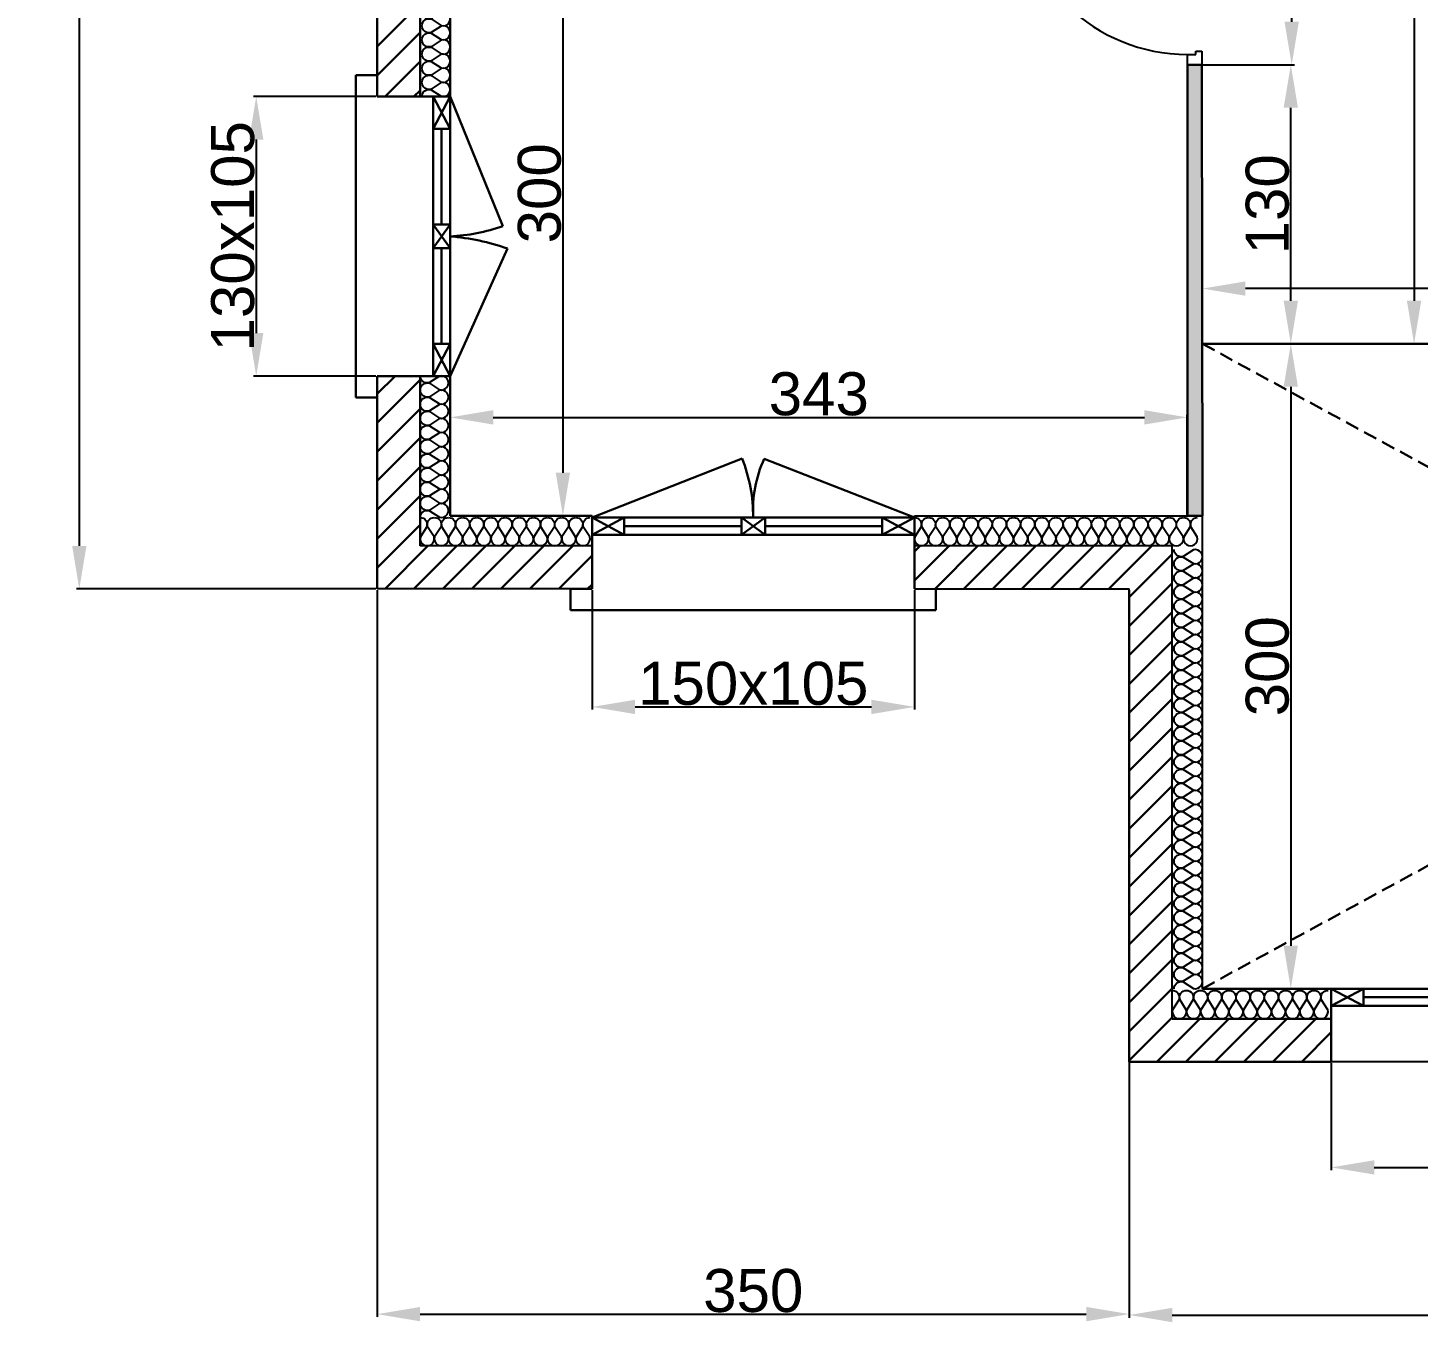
# Model space of a CAD drawing. Header units: millimetres. Extents: x -161 to 8306, y -322 to 968.
# Drawn here: x -161 to 486, y -121 to 481 of the extents above; entities that cross this region are included whole.
import ezdxf

# ---------------------------------------------------------------- set-up
doc = ezdxf.new("R2010")
doc.units = ezdxf.units.MM
doc.linetypes.add('INTERROMPU2', pattern=[9.525, 6.35, -3.175])
for name, color, linetype in [('Cloisons', 8, 'Continuous'), ('Cotation', 7, 'Continuous'), ('Isolation', 6, 'Continuous'), ('MenuisInt', 4, 'Continuous')]:
    doc.layers.add(name, color=color, linetype=linetype)
doc.layers.add('MenuisExt', color=140, linetype='Continuous', lineweight=18)
doc.styles.get("Standard").update_dxf_attribs({"font": 'arial.ttf'})
doc.dimstyles.new('ISO-25', dxfattribs={"dimtxt": 2.5, "dimasz": 2.5, "dimexe": 1.25, "dimexo": 0.625, "dimtad": 1, "dimtxsty": 'Standard', "dimcen": 2.5, "dimadec": 0, "dimazin": 0, "dimtfac": 1, "dimtmove": 0, "dimatfit": 3, "dimfxl": 1, "dimarcsym": 0})

# ---------------------------------------------------------------- blocks, each defined once
blk = doc.blocks.new('*U10')
at = {"flags": 128}
for points in [[(0, 1, -0.505863), (0.239, 0.676), (0.009, 0.318, 1.322645), (0.491, 0.318), (0.261, 0.676, -0.505863), (0.5, 1)], [(0.5, 1, -0.505863), (0.739, 0.676), (0.509, 0.318, 1.322645), (0.991, 0.318), (0.761, 0.676, -0.505863), (1, 1)], [(1, 1, -0.505863), (1.239, 0.676), (1.009, 0.318, 1.322645), (1.491, 0.318), (1.261, 0.676, -0.505863), (1.5, 1)], [(1.5, 1, -0.505863), (1.739, 0.676), (1.509, 0.318, 1.322645), (1.991, 0.318), (1.761, 0.676, -0.505863), (2, 1)], [(2, 1, -0.505863), (2.239, 0.676), (2.009, 0.318, 1.322645), (2.491, 0.318), (2.261, 0.676, -0.505863), (2.5, 1)], [(2.5, 1, -0.505863), (2.739, 0.676), (2.509, 0.318, 1.322645), (2.991, 0.318), (2.761, 0.676, -0.505863), (3, 1)], [(3, 1, -0.505863), (3.239, 0.676), (3.009, 0.318, 1.322645), (3.491, 0.318), (3.261, 0.676, -0.505863), (3.5, 1)], [(3.5, 1, -0.505863), (3.739, 0.676), (3.509, 0.318, 1.322645), (3.991, 0.318), (3.761, 0.676, -0.505863), (4, 1)], [(4, 1, -0.505863), (4.239, 0.676), (4.009, 0.318, 1.322645), (4.491, 0.318), (4.261, 0.676, -0.505863), (4.5, 1)], [(4.5, 1, -0.505863), (4.739, 0.676), (4.509, 0.318, 1.322645), (4.991, 0.318), (4.761, 0.676, -0.505863), (5, 1)], [(5, 1, -0.505863), (5.239, 0.676), (5.009, 0.318, 1.322645), (5.491, 0.318), (5.261, 0.676, -0.505863), (5.5, 1)]]:
    blk.add_lwpolyline(points, format="xyb", dxfattribs=at)
blk = doc.blocks.new('*U22')
at = {"flags": 128}
for points in [[(0, 1, -0.505863), (0.239, 0.676), (0.009, 0.318, 1.322645), (0.491, 0.318), (0.261, 0.676, -0.505863), (0.5, 1)], [(0.5, 1, -0.505863), (0.739, 0.676), (0.509, 0.318, 1.322645), (0.991, 0.318), (0.761, 0.676, -0.505863), (1, 1)], [(1, 1, -0.505863), (1.239, 0.676), (1.009, 0.318, 1.322645), (1.491, 0.318), (1.261, 0.676, -0.505863), (1.5, 1)], [(1.5, 1, -0.505863), (1.739, 0.676), (1.509, 0.318, 1.322645), (1.991, 0.318), (1.761, 0.676, -0.505863), (2, 1)], [(2, 1, -0.505863), (2.239, 0.676), (2.009, 0.318, 1.322645), (2.491, 0.318), (2.261, 0.676, -0.505863), (2.5, 1)], [(2.5, 1, -0.505863), (2.739, 0.676), (2.509, 0.318, 1.322645), (2.991, 0.318), (2.761, 0.676, -0.505863), (3, 1)], [(3, 1, -0.505863), (3.239, 0.676), (3.009, 0.318, 1.322645), (3.491, 0.318), (3.261, 0.676, -0.505863), (3.5, 1)], [(3.5, 1, -0.505863), (3.739, 0.676), (3.509, 0.318, 1.322645), (3.991, 0.318), (3.761, 0.676, -0.505863), (4, 1)], [(4, 1, -0.505863), (4.239, 0.676), (4.009, 0.318, 1.322645), (4.491, 0.318), (4.261, 0.676, -0.505863), (4.5, 1)], [(4.5, 1, -0.505863), (4.739, 0.676), (4.509, 0.318, 1.322645), (4.991, 0.318), (4.761, 0.676, -0.505863), (5, 1)], [(5, 1, -0.505863), (5.239, 0.676), (5.009, 0.318, 1.322645), (5.491, 0.318), (5.261, 0.676, -0.505863), (5.5, 1)], [(5.5, 1, -0.505863), (5.739, 0.676), (5.509, 0.318, 1.322645), (5.991, 0.318), (5.761, 0.676, -0.505863), (6, 1)]]:
    blk.add_lwpolyline(points, format="xyb", dxfattribs=at)
blk = doc.blocks.new('*U23')
at = {"flags": 128}
for points in [[(0, 1, -0.505863), (0.239, 0.676), (0.009, 0.318, 1.322645), (0.491, 0.318), (0.261, 0.676, -0.505863), (0.5, 1)], [(0.5, 1, -0.505863), (0.739, 0.676), (0.509, 0.318, 1.322645), (0.991, 0.318), (0.761, 0.676, -0.505863), (1, 1)], [(1, 1, -0.505863), (1.239, 0.676), (1.009, 0.318, 1.322645), (1.491, 0.318), (1.261, 0.676, -0.505863), (1.5, 1)], [(1.5, 1, -0.505863), (1.739, 0.676), (1.509, 0.318, 1.322645), (1.991, 0.318), (1.761, 0.676, -0.505863), (2, 1)], [(2, 1, -0.505863), (2.239, 0.676), (2.009, 0.318, 1.322645), (2.491, 0.318), (2.261, 0.676, -0.505863), (2.5, 1)], [(2.5, 1, -0.505863), (2.739, 0.676), (2.509, 0.318, 1.322645), (2.991, 0.318), (2.761, 0.676, -0.505863), (3, 1)], [(3, 1, -0.505863), (3.239, 0.676), (3.009, 0.318, 1.322645), (3.491, 0.318), (3.261, 0.676, -0.505863), (3.5, 1)], [(3.5, 1, -0.505863), (3.739, 0.676), (3.509, 0.318, 1.322645), (3.991, 0.318), (3.761, 0.676, -0.505863), (4, 1)], [(4, 1, -0.505863), (4.239, 0.676), (4.009, 0.318, 1.322645), (4.491, 0.318), (4.261, 0.676, -0.505863), (4.5, 1)], [(4.5, 1, -0.505863), (4.739, 0.676), (4.509, 0.318, 1.322645), (4.991, 0.318), (4.761, 0.676, -0.505863), (5, 1)], [(5, 1, -0.505863), (5.239, 0.676), (5.009, 0.318, 1.322645), (5.491, 0.318), (5.261, 0.676, -0.505863), (5.5, 1)], [(5.5, 1, -0.505863), (5.739, 0.676), (5.509, 0.318, 1.322645), (5.991, 0.318), (5.761, 0.676, -0.505863), (6, 1)], [(6, 1, -0.505863), (6.239, 0.676), (6.009, 0.318, 1.322645), (6.491, 0.318), (6.261, 0.676, -0.505863), (6.5, 1)], [(6.5, 1, -0.505863), (6.739, 0.676), (6.509, 0.318, 1.322645), (6.991, 0.318), (6.761, 0.676, -0.505863), (7, 1)], [(7, 1, -0.505863), (7.239, 0.676), (7.009, 0.318, 1.322645), (7.491, 0.318), (7.261, 0.676, -0.505863), (7.5, 1)], [(7.5, 1, -0.505863), (7.739, 0.676), (7.509, 0.318, 1.322645), (7.991, 0.318), (7.761, 0.676, -0.505863), (8, 1)], [(8, 1, -0.505863), (8.239, 0.676), (8.009, 0.318, 1.322645), (8.491, 0.318), (8.261, 0.676, -0.505863), (8.5, 1)], [(8.5, 1, -0.505863), (8.739, 0.676), (8.509, 0.318, 1.322645), (8.991, 0.318), (8.761, 0.676, -0.505863), (9, 1)], [(9, 1, -0.505863), (9.239, 0.676), (9.009, 0.318, 1.322645), (9.491, 0.318), (9.261, 0.676, -0.505863), (9.5, 1)], [(9.5, 1, -0.505863), (9.739, 0.676), (9.509, 0.318, 1.322645), (9.991, 0.318), (9.761, 0.676, -0.505863), (10, 1)]]:
    blk.add_lwpolyline(points, format="xyb", dxfattribs=at)
blk = doc.blocks.new('*U14')
at = {"flags": 128}
for points in [[(0, 1, -0.505863), (0.239, 0.676), (0.009, 0.318, 1.322645), (0.491, 0.318), (0.261, 0.676, -0.505863), (0.5, 1)], [(0.5, 1, -0.505863), (0.739, 0.676), (0.509, 0.318, 1.322645), (0.991, 0.318), (0.761, 0.676, -0.505863), (1, 1)], [(1, 1, -0.505863), (1.239, 0.676), (1.009, 0.318, 1.322645), (1.491, 0.318), (1.261, 0.676, -0.505863), (1.5, 1)], [(1.5, 1, -0.505863), (1.739, 0.676), (1.509, 0.318, 1.322645), (1.991, 0.318), (1.761, 0.676, -0.505863), (2, 1)], [(2, 1, -0.505863), (2.239, 0.676), (2.009, 0.318, 1.322645), (2.491, 0.318), (2.261, 0.676, -0.505863), (2.5, 1)], [(2.5, 1, -0.505863), (2.739, 0.676), (2.509, 0.318, 1.322645), (2.991, 0.318), (2.761, 0.676, -0.505863), (3, 1)], [(3, 1, -0.505863), (3.239, 0.676), (3.009, 0.318, 1.322645), (3.491, 0.318), (3.261, 0.676, -0.505863), (3.5, 1)], [(3.5, 1, -0.505863), (3.739, 0.676), (3.509, 0.318, 1.322645), (3.991, 0.318), (3.761, 0.676, -0.505863), (4, 1)], [(4, 1, -0.505863), (4.239, 0.676), (4.009, 0.318, 1.322645), (4.491, 0.318), (4.261, 0.676, -0.505863), (4.5, 1)], [(4.5, 1, -0.505863), (4.739, 0.676), (4.509, 0.318, 1.322645), (4.991, 0.318), (4.761, 0.676, -0.505863), (5, 1)]]:
    blk.add_lwpolyline(points, format="xyb", dxfattribs=at)
blk = doc.blocks.new('*U16')
at = {"flags": 128}
for points in [[(0, 1, -0.505863), (0.239, 0.676), (0.009, 0.318, 1.322645), (0.491, 0.318), (0.261, 0.676, -0.505863), (0.5, 1)], [(0.5, 1, -0.505863), (0.739, 0.676), (0.509, 0.318, 1.322645), (0.991, 0.318), (0.761, 0.676, -0.505863), (1, 1)], [(1, 1, -0.505863), (1.239, 0.676), (1.009, 0.318, 1.322645), (1.491, 0.318), (1.261, 0.676, -0.505863), (1.5, 1)], [(1.5, 1, -0.505863), (1.739, 0.676), (1.509, 0.318, 1.322645), (1.991, 0.318), (1.761, 0.676, -0.505863), (2, 1)], [(2, 1, -0.505863), (2.239, 0.676), (2.009, 0.318, 1.322645), (2.491, 0.318), (2.261, 0.676, -0.505863), (2.5, 1)], [(2.5, 1, -0.505863), (2.739, 0.676), (2.509, 0.318, 1.322645), (2.991, 0.318), (2.761, 0.676, -0.505863), (3, 1)], [(3, 1, -0.505863), (3.239, 0.676), (3.009, 0.318, 1.322645), (3.491, 0.318), (3.261, 0.676, -0.505863), (3.5, 1)], [(3.5, 1, -0.505863), (3.739, 0.676), (3.509, 0.318, 1.322645), (3.991, 0.318), (3.761, 0.676, -0.505863), (4, 1)], [(4, 1, -0.505863), (4.239, 0.676), (4.009, 0.318, 1.322645), (4.491, 0.318), (4.261, 0.676, -0.505863), (4.5, 1)], [(4.5, 1, -0.505863), (4.739, 0.676), (4.509, 0.318, 1.322645), (4.991, 0.318), (4.761, 0.676, -0.505863), (5, 1)], [(5, 1, -0.505863), (5.239, 0.676), (5.009, 0.318, 1.322645), (5.491, 0.318), (5.261, 0.676, -0.505863), (5.5, 1)], [(5.5, 1, -0.505863), (5.739, 0.676), (5.509, 0.318, 1.322645), (5.991, 0.318), (5.761, 0.676, -0.505863), (6, 1)], [(6, 1, -0.505863), (6.239, 0.676), (6.009, 0.318, 1.322645), (6.491, 0.318), (6.261, 0.676, -0.505863), (6.5, 1)], [(6.5, 1, -0.505863), (6.739, 0.676), (6.509, 0.318, 1.322645), (6.991, 0.318), (6.761, 0.676, -0.505863), (7, 1)], [(7, 1, -0.505863), (7.239, 0.676), (7.009, 0.318, 1.322645), (7.491, 0.318), (7.261, 0.676, -0.505863), (7.5, 1)], [(7.5, 1, -0.505863), (7.739, 0.676), (7.509, 0.318, 1.322645), (7.991, 0.318), (7.761, 0.676, -0.505863), (8, 1)], [(8, 1, -0.505863), (8.239, 0.676), (8.009, 0.318, 1.322645), (8.491, 0.318), (8.261, 0.676, -0.505863), (8.5, 1)], [(8.5, 1, -0.505863), (8.739, 0.676), (8.509, 0.318, 1.322645), (8.991, 0.318), (8.761, 0.676, -0.505863), (9, 1)], [(9, 1, -0.505863), (9.239, 0.676), (9.009, 0.318, 1.322645), (9.491, 0.318), (9.261, 0.676, -0.505863), (9.5, 1)], [(9.5, 1, -0.505863), (9.739, 0.676), (9.509, 0.318, 1.322645), (9.991, 0.318), (9.761, 0.676, -0.505863), (10, 1)], [(10, 1, -0.505863), (10.239, 0.676), (10.009, 0.318, 1.322645), (10.491, 0.318), (10.261, 0.676, -0.505863), (10.5, 1)], [(10.5, 1, -0.505863), (10.739, 0.676), (10.509, 0.318, 1.322645), (10.991, 0.318), (10.761, 0.676, -0.505863), (11, 1)], [(11, 1, -0.505863), (11.239, 0.676), (11.009, 0.318, 1.322645), (11.491, 0.318), (11.261, 0.676, -0.505863), (11.5, 1)], [(11.5, 1, -0.505863), (11.739, 0.676), (11.509, 0.318, 1.322645), (11.991, 0.318), (11.761, 0.676, -0.505863), (12, 1)], [(12, 1, -0.505863), (12.239, 0.676), (12.009, 0.318, 1.322645), (12.491, 0.318), (12.261, 0.676, -0.505863), (12.5, 1)], [(12.5, 1, -0.505863), (12.739, 0.676), (12.509, 0.318, 1.322645), (12.991, 0.318), (12.761, 0.676, -0.505863), (13, 1)], [(13, 1, -0.505863), (13.239, 0.676), (13.009, 0.318, 1.322645), (13.491, 0.318), (13.261, 0.676, -0.505863), (13.5, 1)], [(13.5, 1, -0.505863), (13.739, 0.676), (13.509, 0.318, 1.322645), (13.991, 0.318), (13.761, 0.676, -0.505863), (14, 1)], [(14, 1, -0.505863), (14.239, 0.676), (14.009, 0.318, 1.322645), (14.491, 0.318), (14.261, 0.676, -0.505863), (14.5, 1)]]:
    blk.add_lwpolyline(points, format="xyb", dxfattribs=at)
blk = doc.blocks.new('*U17')
at = {"flags": 128}
for points in [[(0, 1, -0.505863), (0.239, 0.676), (0.009, 0.318, 1.322645), (0.491, 0.318), (0.261, 0.676, -0.505863), (0.5, 1)], [(0.5, 1, -0.505863), (0.739, 0.676), (0.509, 0.318, 1.322645), (0.991, 0.318), (0.761, 0.676, -0.505863), (1, 1)], [(1, 1, -0.505863), (1.239, 0.676), (1.009, 0.318, 1.322645), (1.491, 0.318), (1.261, 0.676, -0.505863), (1.5, 1)], [(1.5, 1, -0.505863), (1.739, 0.676), (1.509, 0.318, 1.322645), (1.991, 0.318), (1.761, 0.676, -0.505863), (2, 1)], [(2, 1, -0.505863), (2.239, 0.676), (2.009, 0.318, 1.322645), (2.491, 0.318), (2.261, 0.676, -0.505863), (2.5, 1)], [(2.5, 1, -0.505863), (2.739, 0.676), (2.509, 0.318, 1.322645), (2.991, 0.318), (2.761, 0.676, -0.505863), (3, 1)], [(3, 1, -0.505863), (3.239, 0.676), (3.009, 0.318, 1.322645), (3.491, 0.318), (3.261, 0.676, -0.505863), (3.5, 1)], [(3.5, 1, -0.505863), (3.739, 0.676), (3.509, 0.318, 1.322645), (3.991, 0.318), (3.761, 0.676, -0.505863), (4, 1)], [(4, 1, -0.505863), (4.239, 0.676), (4.009, 0.318, 1.322645), (4.491, 0.318), (4.261, 0.676, -0.505863), (4.5, 1)], [(4.5, 1, -0.505863), (4.739, 0.676), (4.509, 0.318, 1.322645), (4.991, 0.318), (4.761, 0.676, -0.505863), (5, 1)], [(5, 1, -0.505863), (5.239, 0.676), (5.009, 0.318, 1.322645), (5.491, 0.318), (5.261, 0.676, -0.505863), (5.5, 1)], [(5.5, 1, -0.505863), (5.739, 0.676), (5.509, 0.318, 1.322645), (5.991, 0.318), (5.761, 0.676, -0.505863), (6, 1)], [(6, 1, -0.505863), (6.239, 0.676), (6.009, 0.318, 1.322645), (6.491, 0.318), (6.261, 0.676, -0.505863), (6.5, 1)], [(6.5, 1, -0.505863), (6.739, 0.676), (6.509, 0.318, 1.322645), (6.991, 0.318), (6.761, 0.676, -0.505863), (7, 1)], [(7, 1, -0.505863), (7.239, 0.676), (7.009, 0.318, 1.322645), (7.491, 0.318), (7.261, 0.676, -0.505863), (7.5, 1)], [(7.5, 1, -0.505863), (7.739, 0.676), (7.509, 0.318, 1.322645), (7.991, 0.318), (7.761, 0.676, -0.505863), (8, 1)], [(8, 1, -0.505863), (8.239, 0.676), (8.009, 0.318, 1.322645), (8.491, 0.318), (8.261, 0.676, -0.505863), (8.5, 1)], [(8.5, 1, -0.505863), (8.739, 0.676), (8.509, 0.318, 1.322645), (8.991, 0.318), (8.761, 0.676, -0.505863), (9, 1)], [(9, 1, -0.505863), (9.239, 0.676), (9.009, 0.318, 1.322645), (9.491, 0.318), (9.261, 0.676, -0.505863), (9.5, 1)], [(9.5, 1, -0.505863), (9.739, 0.676), (9.509, 0.318, 1.322645), (9.991, 0.318), (9.761, 0.676, -0.505863), (10, 1)], [(10, 1, -0.505863), (10.239, 0.676), (10.009, 0.318, 1.322645), (10.491, 0.318), (10.261, 0.676, -0.505863), (10.5, 1)], [(10.5, 1, -0.505863), (10.739, 0.676), (10.509, 0.318, 1.322645), (10.991, 0.318), (10.761, 0.676, -0.505863), (11, 1)], [(11, 1, -0.505863), (11.239, 0.676), (11.009, 0.318, 1.322645), (11.491, 0.318), (11.261, 0.676, -0.505863), (11.5, 1)], [(11.5, 1, -0.505863), (11.739, 0.676), (11.509, 0.318, 1.322645), (11.991, 0.318), (11.761, 0.676, -0.505863), (12, 1)], [(12, 1, -0.505863), (12.239, 0.676), (12.009, 0.318, 1.322645), (12.491, 0.318), (12.261, 0.676, -0.505863), (12.5, 1)], [(12.5, 1, -0.505863), (12.739, 0.676), (12.509, 0.318, 1.322645), (12.991, 0.318), (12.761, 0.676, -0.505863), (13, 1)], [(13, 1, -0.505863), (13.239, 0.676), (13.009, 0.318, 1.322645), (13.491, 0.318), (13.261, 0.676, -0.505863), (13.5, 1)], [(13.5, 1, -0.505863), (13.739, 0.676), (13.509, 0.318, 1.322645), (13.991, 0.318), (13.761, 0.676, -0.505863), (14, 1)], [(14, 1, -0.505863), (14.239, 0.676), (14.009, 0.318, 1.322645), (14.491, 0.318), (14.261, 0.676, -0.505863), (14.5, 1)], [(14.5, 1, -0.505863), (14.739, 0.676), (14.509, 0.318, 1.322645), (14.991, 0.318), (14.761, 0.676, -0.505863), (15, 1)], [(15, 1, -0.505863), (15.239, 0.676), (15.009, 0.318, 1.322645), (15.491, 0.318), (15.261, 0.676, -0.505863), (15.5, 1)]]:
    blk.add_lwpolyline(points, format="xyb", dxfattribs=at)
blk = doc.blocks.new('*D31')
at = {"layer": 'Cotation', "color": 0, "lineweight": -2, "transparency": 16777216}
for p, q in [((0.51, 820.31), (-138.73, 820.31)), ((-137.48, 800.31), (-137.48, 240.31)), ((0.51, 220.31), (-138.73, 220.31))]:
    blk.add_line(p, q, dxfattribs=at)
at = {"layer": 'Cotation', "color": 0, "lineweight": 30, "transparency": 16777216}
for points in [[(-140.82, 800.31), (-134.15, 800.31), (-137.48, 820.31)], [(-140.82, 240.31), (-134.15, 240.31), (-137.48, 220.31)]]:
    blk.add_solid(points, dxfattribs=at)
at = {"layer": 'Defpoints', "color": 0, "lineweight": 30, "transparency": 16777216}
for p in [(1.13, 820.31), (-137.48, 220.31), (1.13, 220.31)]:
    blk.add_point(p, dxfattribs=at)
at = {"layer": 'Cotation', "color": 0, "lineweight": 30, "transparency": 16777216, "insert": (-148.32, 520.31), "char_height": 20, "attachment_point": 5, "rotation": 90}
blk.add_mtext('600', dxfattribs=at)
blk = doc.blocks.new('*D32')
at = {"layer": 'Cotation', "color": 0, "lineweight": -2, "transparency": 16777216}
for p, q in [((1.13, 219.68), (1.13, -118.34)), ((351.13, 219.68), (351.13, -118.34)), ((21.13, -117.09), (331.13, -117.09))]:
    blk.add_line(p, q, dxfattribs=at)
at = {"layer": 'Cotation', "color": 0, "lineweight": 30, "transparency": 16777216}
for points in [[(21.13, -113.75), (21.13, -120.42), (1.13, -117.09)], [(331.13, -113.75), (331.13, -120.42), (351.13, -117.09)]]:
    blk.add_solid(points, dxfattribs=at)
at = {"layer": 'Defpoints', "color": 0, "lineweight": 30, "transparency": 16777216}
for p in [(1.13, 220.31), (351.13, 220.31), (351.13, -117.09)]:
    blk.add_point(p, dxfattribs=at)
at = {"layer": 'Cotation', "color": 0, "lineweight": 30, "transparency": 16777216, "insert": (176.13, -106.24), "char_height": 20, "attachment_point": 5}
blk.add_mtext('350', dxfattribs=at)
blk = doc.blocks.new('*D33')
at = {"layer": 'Cotation', "color": 0, "lineweight": -2, "transparency": 16777216}
for p, q in [((351.13, -0.32), (351.13, -118.75)), ((1141.13, -0.32), (1141.13, -118.75)), ((371.13, -117.5), (1121.13, -117.5))]:
    blk.add_line(p, q, dxfattribs=at)
at = {"layer": 'Cotation', "color": 0, "lineweight": 30, "transparency": 16777216}
for points in [[(371.13, -114.17), (371.13, -120.84), (351.13, -117.5)], [(1121.13, -114.17), (1121.13, -120.84), (1141.13, -117.5)]]:
    blk.add_solid(points, dxfattribs=at)
at = {"layer": 'Defpoints', "color": 0, "lineweight": 30, "transparency": 16777216}
for p in [(351.13, 0.31), (1141.13, 0.31), (1141.13, -117.5)]:
    blk.add_point(p, dxfattribs=at)
at = {"layer": 'Cotation', "color": 0, "lineweight": 30, "transparency": 16777216, "insert": (746.13, -106.67), "char_height": 20, "attachment_point": 5}
blk.add_mtext('790', dxfattribs=at)
blk = doc.blocks.new('*D38')
at = {"layer": 'Cotation', "color": 0, "lineweight": -2, "transparency": 16777216}
for p, q in [((101.13, 219.68), (101.13, 164.13)), ((251.13, 219.68), (251.13, 164.13)), ((121.13, 165.38), (231.13, 165.38))]:
    blk.add_line(p, q, dxfattribs=at)
at = {"layer": 'Cotation', "color": 0, "lineweight": 30, "transparency": 16777216}
for points in [[(121.13, 168.71), (121.13, 162.04), (101.13, 165.38)], [(231.13, 168.71), (231.13, 162.04), (251.13, 165.38)]]:
    blk.add_solid(points, dxfattribs=at)
at = {"layer": 'Defpoints', "color": 0, "lineweight": 30, "transparency": 16777216}
for p in [(101.13, 220.31), (251.13, 220.31), (251.13, 165.38)]:
    blk.add_point(p, dxfattribs=at)
at = {"layer": 'Cotation', "color": 0, "lineweight": 30, "transparency": 16777216, "insert": (176.13, 176.21), "char_height": 20, "attachment_point": 5}
blk.add_mtext('150x105', dxfattribs=at)
blk = doc.blocks.new('*D39')
at = {"layer": 'Cotation', "color": 0, "lineweight": -2, "transparency": 16777216}
for p, q in [((445.13, -0.32), (445.13, -50.08)), ((845.13, -0.32), (845.13, -50.08)), ((465.13, -48.83), (825.13, -48.83))]:
    blk.add_line(p, q, dxfattribs=at)
at = {"layer": 'Cotation', "color": 0, "lineweight": 30, "transparency": 16777216}
for points in [[(465.13, -45.5), (465.13, -52.17), (445.13, -48.83)], [(825.13, -45.5), (825.13, -52.17), (845.13, -48.83)]]:
    blk.add_solid(points, dxfattribs=at)
at = {"layer": 'Defpoints', "color": 0, "lineweight": 30, "transparency": 16777216}
for p in [(445.13, 0.31), (845.13, 0.31), (845.13, -48.83)]:
    blk.add_point(p, dxfattribs=at)
at = {"layer": 'Cotation', "color": 0, "lineweight": 30, "transparency": 16777216, "insert": (645.13, -38), "char_height": 20, "attachment_point": 5}
blk.add_mtext('400x105', dxfattribs=at)
blk = doc.blocks.new('*D41')
at = {"layer": 'Cotation', "color": 0, "lineweight": -2, "transparency": 16777216}
for p, q in [((0.51, 449.31), (-56.4, 449.31)), ((-55.15, 429.31), (-55.15, 339.31)), ((0.51, 319.31), (-56.4, 319.31))]:
    blk.add_line(p, q, dxfattribs=at)
at = {"layer": 'Cotation', "color": 0, "lineweight": 30, "transparency": 16777216}
for points in [[(-58.49, 429.31), (-51.82, 429.31), (-55.15, 449.31)], [(-58.49, 339.31), (-51.82, 339.31), (-55.15, 319.31)]]:
    blk.add_solid(points, dxfattribs=at)
at = {"layer": 'Defpoints', "color": 0, "lineweight": 30, "transparency": 16777216}
for p in [(1.13, 449.31), (-55.15, 319.31), (1.13, 319.31)]:
    blk.add_point(p, dxfattribs=at)
at = {"layer": 'Cotation', "color": 0, "lineweight": 30, "transparency": 16777216, "insert": (-66, 384.31), "char_height": 20, "attachment_point": 5, "rotation": 90}
blk.add_mtext('130x105', dxfattribs=at)
blk = doc.blocks.new('*D58')
at = {"layer": 'Cotation', "color": 0, "lineweight": -2, "transparency": 16777216}
for p, q in [((385.13, 334.93), (385.13, 361.23)), ((915.13, 359.98), (405.13, 359.98)), ((935.13, 334.93), (935.13, 361.23))]:
    blk.add_line(p, q, dxfattribs=at)
at = {"layer": 'Cotation', "color": 0, "lineweight": 30, "transparency": 16777216}
for points in [[(405.13, 363.31), (405.13, 356.65), (385.13, 359.98)], [(915.13, 363.31), (915.13, 356.65), (935.13, 359.98)]]:
    blk.add_solid(points, dxfattribs=at)
at = {"layer": 'Defpoints', "color": 0, "lineweight": 30, "transparency": 16777216}
for p in [(385.13, 359.98), (385.13, 334.31), (935.13, 334.31)]:
    blk.add_point(p, dxfattribs=at)
at = {"layer": 'Cotation', "color": 0, "lineweight": 30, "transparency": 16777216, "insert": (660.13, 370.82), "char_height": 20, "attachment_point": 5}
blk.add_mtext('550', dxfattribs=at)
blk = doc.blocks.new('*D59')
at = {"layer": 'Cotation', "color": 0, "lineweight": -2, "transparency": 16777216}
for p, q in [((385.55, 464.1), (427.53, 464.1)), ((426.28, 354.31), (426.28, 444.1)), ((385.76, 334.31), (427.53, 334.31))]:
    blk.add_line(p, q, dxfattribs=at)
at = {"layer": 'Cotation', "color": 0, "lineweight": 30, "transparency": 16777216}
for points in [[(422.94, 444.1), (429.61, 444.1), (426.28, 464.1)], [(422.94, 354.31), (429.61, 354.31), (426.28, 334.31)]]:
    blk.add_solid(points, dxfattribs=at)
at = {"layer": 'Defpoints', "color": 0, "lineweight": 30, "transparency": 16777216}
for p in [(384.92, 464.1), (426.28, 464.1), (385.13, 334.31)]:
    blk.add_point(p, dxfattribs=at)
at = {"layer": 'Cotation', "color": 0, "lineweight": 30, "transparency": 16777216, "insert": (415.43, 399.2), "char_height": 20, "attachment_point": 5, "rotation": 90}
blk.add_mtext('130', dxfattribs=at)
blk = doc.blocks.new('*D60')
at = {"layer": 'Cotation', "color": 0, "lineweight": -2, "transparency": 16777216}
for p, q in [((385.55, 554.31), (427.94, 554.31)), ((426.69, 484.1), (426.69, 534.31)), ((385.55, 464.1), (427.94, 464.1))]:
    blk.add_line(p, q, dxfattribs=at)
at = {"layer": 'Cotation', "color": 0, "lineweight": 30, "transparency": 16777216}
for points in [[(423.36, 534.31), (430.03, 534.31), (426.69, 554.31)], [(423.36, 484.1), (430.03, 484.1), (426.69, 464.1)]]:
    blk.add_solid(points, dxfattribs=at)
at = {"layer": 'Defpoints', "color": 0, "lineweight": 30, "transparency": 16777216}
for p in [(384.92, 554.31), (426.69, 554.31), (384.92, 464.1)]:
    blk.add_point(p, dxfattribs=at)
at = {"layer": 'Cotation', "color": 0, "lineweight": 30, "transparency": 16777216, "insert": (415.86, 509.2), "char_height": 20, "attachment_point": 5, "rotation": 90}
blk.add_mtext('90', dxfattribs=at)
blk = doc.blocks.new('*D64')
at = {"layer": 'Cotation', "color": 0, "lineweight": -2, "transparency": 16777216}
for p, q in [((35.76, 554.31), (88.81, 554.31)), ((87.56, 534.31), (87.56, 274.31)), ((35.76, 254.31), (88.81, 254.31))]:
    blk.add_line(p, q, dxfattribs=at)
at = {"layer": 'Cotation', "color": 0, "lineweight": 30, "transparency": 16777216}
for points in [[(84.22, 534.31), (90.89, 534.31), (87.56, 554.31)], [(84.22, 274.31), (90.89, 274.31), (87.56, 254.31)]]:
    blk.add_solid(points, dxfattribs=at)
at = {"layer": 'Defpoints', "color": 0, "lineweight": 30, "transparency": 16777216}
for p in [(35.13, 554.31), (35.13, 254.31), (87.56, 254.31)]:
    blk.add_point(p, dxfattribs=at)
at = {"layer": 'Cotation', "color": 0, "lineweight": 30, "transparency": 16777216, "insert": (76.71, 404.31), "char_height": 20, "attachment_point": 5, "rotation": 90}
blk.add_mtext('300', dxfattribs=at)
blk = doc.blocks.new('*D65')
at = {"layer": 'Cotation', "color": 0, "lineweight": -2, "transparency": 16777216}
for p, q in [((35.13, 254.93), (35.13, 301.32)), ((55.13, 300.07), (358.13, 300.07)), ((378.13, 254.93), (378.13, 301.32))]:
    blk.add_line(p, q, dxfattribs=at)
at = {"layer": 'Cotation', "color": 0, "lineweight": 30, "transparency": 16777216}
for points in [[(55.13, 303.41), (55.13, 296.74), (35.13, 300.07)], [(358.13, 303.41), (358.13, 296.74), (378.13, 300.07)]]:
    blk.add_solid(points, dxfattribs=at)
at = {"layer": 'Defpoints', "color": 0, "lineweight": 30, "transparency": 16777216}
for p in [(378.13, 300.07), (35.13, 254.31), (378.13, 254.31)]:
    blk.add_point(p, dxfattribs=at)
at = {"layer": 'Cotation', "color": 0, "lineweight": 30, "transparency": 16777216, "insert": (206.63, 310.92), "char_height": 20, "attachment_point": 5}
blk.add_mtext('343', dxfattribs=at)
blk = doc.blocks.new('*D71')
at = {"layer": 'Cotation', "color": 0, "lineweight": -2, "transparency": 16777216}
for p, q in [((385.76, 334.31), (427.53, 334.31)), ((426.28, 314.31), (426.28, 54.31)), ((385.76, 34.31), (427.53, 34.31))]:
    blk.add_line(p, q, dxfattribs=at)
at = {"layer": 'Cotation', "color": 0, "lineweight": 30, "transparency": 16777216}
for points in [[(422.94, 314.31), (429.61, 314.31), (426.28, 334.31)], [(422.94, 54.31), (429.61, 54.31), (426.28, 34.31)]]:
    blk.add_solid(points, dxfattribs=at)
at = {"layer": 'Defpoints', "color": 0, "lineweight": 30, "transparency": 16777216}
for p in [(385.13, 334.31), (385.13, 34.31), (426.28, 34.31)]:
    blk.add_point(p, dxfattribs=at)
at = {"layer": 'Cotation', "color": 0, "lineweight": 30, "transparency": 16777216, "insert": (415.43, 184.31), "char_height": 20, "attachment_point": 5, "rotation": 90}
blk.add_mtext('300', dxfattribs=at)
blk = doc.blocks.new('*D73')
at = {"layer": 'Cotation', "color": 0, "lineweight": -2, "transparency": 16777216}
for p, q in [((537.51, 786.31), (482.4, 786.31)), ((483.65, 766.31), (483.65, 354.31)), ((537.51, 334.31), (482.4, 334.31))]:
    blk.add_line(p, q, dxfattribs=at)
at = {"layer": 'Cotation', "color": 0, "lineweight": 30, "transparency": 16777216}
for points in [[(480.32, 766.31), (486.98, 766.31), (483.65, 786.31)], [(480.32, 354.31), (486.98, 354.31), (483.65, 334.31)]]:
    blk.add_solid(points, dxfattribs=at)
at = {"layer": 'Defpoints', "color": 0, "lineweight": 30, "transparency": 16777216}
for p in [(538.13, 786.31), (483.65, 334.31), (538.13, 334.31)]:
    blk.add_point(p, dxfattribs=at)
at = {"layer": 'Cotation', "color": 0, "lineweight": 30, "transparency": 16777216, "insert": (472.82, 560.31), "char_height": 20, "attachment_point": 5, "rotation": 90}
blk.add_mtext('452', dxfattribs=at)

msp = doc.modelspace()

# ---------------------------------------------------------------- hatches: boundary and pattern name
at = {"lineweight": 30, "transparency": 33554687}
h = msp.add_hatch(dxfattribs=at)
h.set_pattern_fill('ANSI31', color=256, scale=3)
h.paths.add_polyline_path([(445.135, 800.308), (445.135, 820.308), (291.135, 820.308), (1.135, 820.308), (1.135, 710.308), (21.135, 710.308), (21.135, 800.308)])
h.paths.add_polyline_path([(21.135, 640.308), (1.135, 640.308), (1.135, 449.308), (21.135, 449.308)])
h.paths.add_polyline_path([(101.135, 220.308), (101.135, 240.308), (21.135, 240.308), (21.135, 319.308), (1.135, 319.308), (1.135, 309.308), (1.135, 220.308)])
h.paths.add_polyline_path([(351.135, 220.308), (351.135, 0.308), (445.135, 0.308), (445.135, 20.308), (371.135, 20.308), (371.135, 220.308), (371.135, 240.308), (251.135, 240.308), (251.135, 220.308)])
h.paths.add_polyline_path([(1191.135, 800.308), (1191.135, 820.308), (1181.135, 820.308), (1091.135, 820.308), (1071.135, 820.308), (845.135, 820.308), (845.135, 800.308)])
h.paths.add_polyline_path([(1471.135, 800.308), (1471.135, 240.308), (1391.135, 240.308), (1391.135, 220.308), (1401.135, 220.308), (1491.135, 220.308), (1491.135, 820.308), (1341.135, 820.308), (1341.135, 800.308)])
h.paths.add_polyline_path([(1241.135, 220.308), (1241.135, 240.308), (1121.135, 240.308), (1121.135, 20.308), (845.135, 20.308), (845.135, 0.308), (1141.135, 0.308), (1141.135, 220.308)])
at = {"layer": 'Cloisons', "lineweight": 30, "transparency": 33554687}
h = msp.add_hatch(dxfattribs=at)
h.set_pattern_fill('HONEY', color=256)
h.paths.add_polyline_path([(942.135, 786.308), (935.135, 786.308), (935.345, 613.518), (942.135, 613.518)])
h.paths.add_polyline_path([(1457.135, 523.308), (935.345, 523.308), (935.345, 516.308), (1457.135, 516.308)])
h.paths.add_polyline_path([(942.135, 426.098), (935.345, 426.098), (935.135, 250.308), (942.135, 250.308)])
h.paths.add_polyline_path([(1024.135, 254.308), (942.135, 254.308), (942.135, 250.308), (955.135, 250.308), (955.135, 247.308), (1024.135, 247.308)])
h.paths.add_polyline_path([(942.135, 210.308), (935.135, 210.308), (935.135, 34.308), (942.135, 34.308)])
h.paths.add_polyline_path([(384.925, 464.098), (378.135, 464.098), (378.135, 254.308), (385.135, 254.308)])
h.paths.add_polyline_path([(384.925, 606.098), (378.135, 606.098), (378.135, 554.308), (384.925, 554.308)])
h.paths.add_polyline_path([(378.135, 561.308), (35.135, 561.308), (35.135, 554.308), (378.135, 554.308)])
h.paths.add_polyline_path([(222.135, 786.308), (215.135, 786.308), (215.135, 696.308), (384.925, 696.308), (385.135, 703.308), (378.135, 703.308), (222.135, 703.308)])
h.paths.add_polyline_path([(242.136, 786.308), (235.136, 786.308), (235.136, 765.627), (242.136, 765.627)], flags=17)
h.paths.add_polyline_path([(242.136, 765.627), (235.136, 765.627), (235.136, 723.627), (242.136, 723.627)], flags=17)
h.paths.add_polyline_path([(242.136, 723.627), (235.136, 723.627), (235.136, 703.308), (242.136, 703.308)], flags=17)

# ---------------------------------------------------------------- linework, layer by layer
at = {"lineweight": 30}
for p, q in [((1.135, 449.308), (1.135, 640.308)), ((21.135, 640.308), (21.135, 449.308)), ((1.135, 459.308), (-8.865, 459.308)), ((-8.865, 309.308), (-8.865, 459.308)), ((1.135, 449.308), (1.135, 459.308)), ((1.135, 449.308), (21.135, 449.308)), ((1.135, 220.308), (1.135, 319.308)), ((1.135, 319.308), (21.135, 319.308)), ((1.135, 319.308), (1.135, 309.308)), ((21.135, 240.308), (21.135, 319.308)), ((35.135, 319.308), (21.135, 319.308)), ((1.135, 309.308), (-8.865, 309.308)), ((35.135, 254.308), (101.135, 254.308)), ((101.135, 254.308), (101.135, 220.308)), ((251.135, 254.308), (251.135, 240.308)), ((251.135, 220.308), (251.135, 240.308)), ((101.135, 220.308), (91.135, 220.308)), ((91.135, 220.308), (91.135, 210.308)), ((261.135, 210.308), (261.135, 220.308)), ((91.135, 210.308), (261.135, 210.308)), ((445.135, 0.308), (445.135, 34.308)), ((371.135, 20.308), (445.135, 20.308)), ((351.135, 0.308), (445.135, 0.308))]:
    msp.add_line(p, q, dxfattribs=at)
at = {"linetype": 'INTERROMPU2', "lineweight": 30}
for p, q in [((385.135, 34.308), (935.135, 334.308)), ((385.135, 334.308), (935.135, 34.308))]:
    msp.add_line(p, q, dxfattribs=at)
for p, q in [((101.135, 240.308), (21.135, 240.308)), ((371.135, 240.308), (251.135, 240.308)), ((371.135, 220.308), (371.135, 240.308)), ((101.135, 220.308), (1.135, 220.308)), ((251.135, 220.308), (351.135, 220.308)), ((351.135, 0.308), (351.135, 220.308)), ((371.135, 20.308), (371.135, 220.308)), ((1141.135, 0.308), (351.135, 0.308))]:
    msp.add_line(p, q)
at = {"layer": 'Cloisons', "lineweight": 30}
for p, q in [((378.135, 464.098), (378.135, 254.308)), ((378.135, 464.098), (384.925, 464.098)), ((384.925, 464.098), (385.135, 254.308)), ((385.135, 334.308), (935.135, 334.308)), ((378.135, 254.308), (385.135, 254.308))]:
    msp.add_line(p, q, dxfattribs=at)
at = {"layer": 'Isolation', "lineweight": 30}
for p, q in [((35.135, 640.308), (35.135, 449.308)), ((35.135, 449.308), (21.135, 449.308)), ((35.135, 319.308), (35.135, 254.308)), ((385.135, 34.308), (445.135, 34.308))]:
    msp.add_line(p, q, dxfattribs=at)
at = {"layer": 'Isolation'}
for p, q in [((86.135, 254.308), (35.135, 254.308)), ((251.135, 254.308), (385.135, 254.308)), ((385.135, 34.308), (385.135, 254.308))]:
    msp.add_line(p, q, dxfattribs=at)
at = {"layer": 'MenuisExt', "lineweight": 30}
for p, q in [((27.135, 434.308), (27.135, 449.308)), ((27.135, 449.308), (35.135, 449.308)), ((27.135, 434.308), (35.135, 449.308)), ((27.135, 449.308), (35.135, 434.308)), ((35.135, 449.308), (35.135, 434.308)), ((35.135, 449.308), (59.615, 389.094)), ((35.135, 434.308), (27.135, 434.308)), ((27.135, 434.308), (27.135, 334.308)), ((27.135, 434.308), (27.135, 384.308)), ((31.135, 389.808), (31.135, 434.308)), ((35.135, 434.308), (35.135, 334.308)), ((35.135, 389.808), (27.135, 389.808)), ((27.135, 378.808), (35.135, 389.808)), ((27.135, 389.808), (35.135, 378.808)), ((35.135, 378.808), (35.135, 389.808)), ((27.135, 384.308), (27.135, 378.808)), ((27.135, 378.808), (35.135, 378.808)), ((31.135, 378.808), (31.135, 334.308)), ((35.135, 319.308), (61.788, 378.592)), ((35.135, 334.308), (27.135, 334.308)), ((27.135, 334.308), (27.135, 319.308)), ((27.135, 319.308), (35.135, 334.308)), ((27.135, 334.308), (35.135, 319.308)), ((35.135, 319.308), (35.135, 334.308)), ((27.135, 319.308), (35.135, 319.308)), ((101.135, 253.484), (170.93, 280.935)), ((251.135, 253.484), (181.287, 280.803)), ((101.135, 253.484), (116.135, 253.484)), ((101.135, 245.484), (101.135, 253.484)), ((101.135, 253.484), (116.135, 245.484)), ((101.135, 245.484), (116.135, 253.484)), ((116.135, 253.484), (116.135, 245.484)), ((116.135, 253.484), (236.135, 253.484)), ((170.635, 245.484), (170.635, 253.484)), ((181.635, 245.484), (170.635, 253.484)), ((170.635, 245.484), (181.635, 253.484)), ((181.635, 245.484), (181.635, 253.484)), ((251.135, 253.484), (236.135, 253.484)), ((236.135, 253.484), (236.135, 245.484)), ((236.135, 245.484), (251.135, 253.484)), ((236.135, 253.484), (251.135, 245.484)), ((251.135, 245.484), (251.135, 253.484)), ((116.135, 249.484), (170.635, 249.484)), ((181.635, 249.484), (236.135, 249.484)), ((116.135, 245.484), (101.135, 245.484)), ((116.135, 245.484), (170.635, 245.484)), ((170.635, 245.484), (181.635, 245.484)), ((181.635, 245.484), (236.135, 245.484)), ((236.135, 245.484), (251.135, 245.484)), ((445.135, 34.308), (460.135, 34.308)), ((445.135, 26.308), (445.135, 34.308)), ((445.135, 26.308), (460.135, 34.308)), ((445.135, 34.308), (460.135, 26.308)), ((460.135, 34.308), (460.135, 26.308)), ((460.135, 34.308), (576.135, 34.308)), ((460.135, 26.308), (445.135, 26.308)), ((460.135, 30.308), (576.135, 30.308)), ((576.135, 26.308), (460.135, 26.308))]:
    msp.add_line(p, q, dxfattribs=at)
for centre, radius, start, end in [((31.756, 466.23), 82.013, 272.360923, 289.857964), ((26.586, 279.062), 105.571, 70.522381, 85.355614), ((101.549, 253.563), 74.585, 359.939611, 21.530705), ((231.85, 257.121), 55.834, 154.903003, 183.735123)]:
    msp.add_arc(centre, radius, start, end, dxfattribs=at)
at = {"layer": 'MenuisInt'}
for p, q in [((378.135, 464.098), (378.135, 468.948)), ((378.135, 468.948), (382.015, 468.948)), ((382.015, 468.948), (382.015, 470.403)), ((382.015, 470.403), (384.925, 470.403)), ((384.925, 470.403), (384.925, 464.098)), ((384.925, 464.098), (378.135, 464.098))]:
    msp.add_line(p, q, dxfattribs=at)
msp.add_arc((378.135, 549.458), 80.51, 182.762312, 270, dxfattribs=at)

# ---------------------------------------------------------------- block references
at = {"layer": 'Isolation', "lineweight": 30, "xscale": 13.17639831597984, "yscale": 13.17639831597984, "zscale": 13.17639831597984, "rotation": 90}
for name, p in [('*U16', (35.135, 449.308)), ('*U14', (34.311, 253.484)), ('*U17', (385.135, 34.308))]:
    msp.add_blockref(name, p, dxfattribs=at)
at = {"layer": 'Isolation', "lineweight": 30, "xscale": 13.17639831597984, "yscale": 13.17639831597984, "zscale": 13.17639831597984}
for name, p in [('*U22', (21.135, 240.308)), ('*U23', (251.135, 240.308)), ('*U10', (371.135, 20.308))]:
    msp.add_blockref(name, p, dxfattribs=at)

# ---------------------------------------------------------------- dimensions: what is measured, and where the dimension line sits
at = {"layer": 'Cotation', "lineweight": 30}
for base, p1, p2, override, picture, middle in [((-137.483, 220.308), (1.135, 820.308), (1.135, 220.308), {"dimtxt": 20, "dimasz": 20}, '*D31', (-148.32, 520.308)), ((483.652, 334.308), (538.135, 786.308), (538.135, 334.308), {"dimtxt": 20, "dimasz": 20}, '*D73', (472.815, 560.308)), ((87.555, 254.308), (35.135, 554.308), (35.135, 254.308), {"dimtxt": 20, "dimasz": 20}, '*D64', (76.712, 404.308)), ((426.695, 554.308), (384.925, 464.098), (384.925, 554.308), {"dimtxt": 20, "dimasz": 20, "dimdec": 0}, '*D60', (415.858, 509.203)), ((426.278, 464.098), (385.135, 334.308), (384.925, 464.098), {"dimtxt": 20, "dimasz": 20, "dimdec": 0}, '*D59', (415.435, 399.203)), ((426.278, 34.308), (385.135, 334.308), (385.135, 34.308), {"dimtxt": 20, "dimasz": 20}, '*D71', (415.435, 184.308))]:
    dim = msp.add_linear_dim(base=base, p1=p1, p2=p2, angle=90, dimstyle='ISO-25', override=override, dxfattribs=at)
    dim.commit()
    dim.dimension.update_dxf_attribs({"geometry": picture, "text_midpoint": middle})
dim = msp.add_linear_dim(base=(-55.154, 319.308), p1=(1.135, 449.308), p2=(1.135, 319.308), angle=90, text='<>x105', dimstyle='ISO-25', override={"dimtxt": 20, "dimasz": 20, "dimlwd": 65534}, dxfattribs=at)
dim.commit()
dim.dimension.update_dxf_attribs({"geometry": '*D41', "text_midpoint": (-65.997, 384.308)})
for base, p1, p2, picture, middle in [((385.135, 359.979), (935.135, 334.308), (385.135, 334.308), '*D58', (660.135, 370.816)), ((378.135, 300.074), (35.135, 254.308), (378.135, 254.308), '*D65', (206.635, 310.917)), ((351.135, -117.087), (1.135, 220.308), (351.135, 220.308), '*D32', (176.135, -106.243)), ((1141.135, -117.503), (351.135, 0.308), (1141.135, 0.308), '*D33', (746.135, -106.667))]:
    dim = msp.add_linear_dim(base=base, p1=p1, p2=p2, dimstyle='ISO-25', override={"dimtxt": 20, "dimasz": 20}, dxfattribs=at)
    dim.commit()
    dim.dimension.update_dxf_attribs({"geometry": picture, "text_midpoint": middle})
for base, p1, p2, picture, middle in [((251.135, 165.375), (101.135, 220.308), (251.135, 220.308), '*D38', (176.135, 176.212)), ((845.135, -48.834), (445.135, 0.308), (845.135, 0.308), '*D39', (645.135, -37.998))]:
    dim = msp.add_linear_dim(base=base, p1=p1, p2=p2, text='<>x105', dimstyle='ISO-25', override={"dimtxt": 20, "dimasz": 20}, dxfattribs=at)
    dim.commit()
    dim.dimension.update_dxf_attribs({"geometry": picture, "text_midpoint": middle})

doc.saveas('drawing.dxf')
